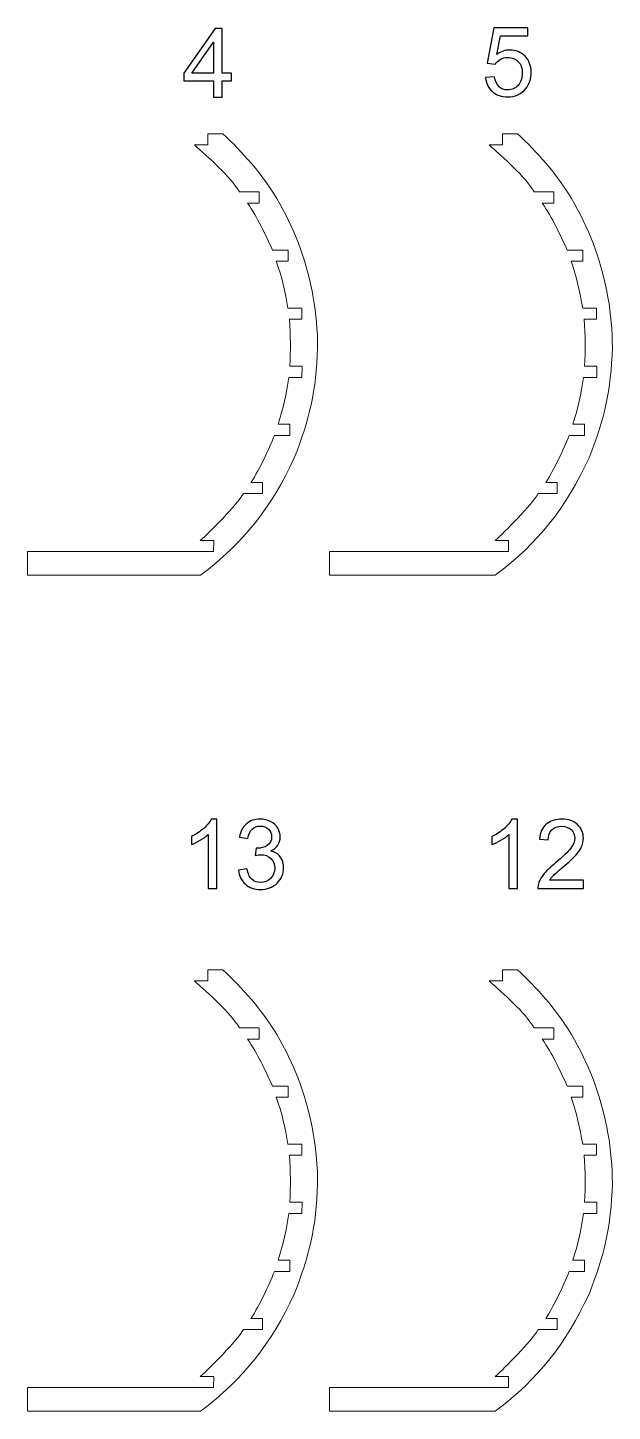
# Model space of a CAD drawing. Header units: millimetres. Extents: x 467 to 1359, y -935 to 982.
# Drawn here: x 975.4 to 1133.5, y -488.8 to -114.9 of the extents above; entities that cross this region are included whole.
import ezdxf

# ---------------------------------------------------------------- set-up
doc = ezdxf.new("R2010")
doc.units = ezdxf.units.MM
doc.header["$MEASUREMENT"] = 0
doc.layers.add('layer 1', color=7, linetype='Continuous')

msp = doc.modelspace()

# ---------------------------------------------------------------- linework, layer by layer
at = {"layer": 'layer 1', "color": 242}
for points, knots in [([(1025.6963, -133.7099), (1025.6963, -133.7099), (1025.6963, -129.2614), (1025.6963, -129.2614), (1025.6963, -129.2614), (1025.6963, -129.2614), (1017.6058, -129.2614), (1017.6058, -129.2614), (1017.6058, -129.2614), (1017.6058, -129.2614), (1017.6058, -127.1542), (1017.6058, -127.1542), (1017.6058, -127.1542), (1017.6058, -127.1542), (1026.1126, -115.0834), (1026.1126, -115.0834), (1026.1126, -115.0834), (1026.1126, -115.0834), (1027.9856, -115.0834), (1027.9856, -115.0834), (1027.9856, -115.0834), (1027.9856, -115.0834), (1027.9856, -127.1542), (1027.9856, -127.1542), (1027.9856, -127.1542), (1027.9856, -127.1542), (1030.5091, -127.1542), (1030.5091, -127.1542), (1030.5091, -127.1542), (1030.5091, -127.1542), (1030.5091, -129.2614), (1030.5091, -129.2614), (1030.5091, -129.2614), (1030.5091, -129.2614), (1027.9856, -129.2614), (1027.9856, -129.2614), (1027.9856, -129.2614), (1027.9856, -129.2614), (1027.9856, -133.7099), (1027.9856, -133.7099), (1027.9856, -133.7099), (1027.9856, -133.7099), (1025.6963, -133.7099), (1025.6963, -133.7099)], [0, 0, 0, 0, 0.08333333, 0.08333333, 0.08333333, 0.08333333, 0.16666667, 0.16666667, 0.16666667, 0.16666667, 0.25, 0.25, 0.25, 0.25, 0.33333333, 0.33333333, 0.33333333, 0.33333333, 0.41666667, 0.41666667, 0.41666667, 0.41666667, 0.5, 0.5, 0.5, 0.5, 0.58333333, 0.58333333, 0.58333333, 0.58333333, 0.66666667, 0.66666667, 0.66666667, 0.66666667, 0.75, 0.75, 0.75, 0.75, 0.83333333, 0.83333333, 0.83333333, 0.83333333, 1, 1, 1, 1]), ([(1099.2439, -128.396), (1099.2439, -128.396), (1101.6373, -128.2139), (1101.6373, -128.2139), (1101.6373, -128.2139), (1101.815, -129.3803), (1102.2269, -130.2561), (1102.8686, -130.8458), (1102.8686, -130.8458), (1103.5103, -131.4311), (1104.2951, -131.7259), (1105.2186, -131.7259), (1105.2186, -131.7259), (1106.3329, -131.7259), (1107.2651, -131.3097), (1108.0239, -130.4815), (1108.0239, -130.4815), (1108.7783, -129.6491), (1109.1555, -128.5478), (1109.1555, -127.1777), (1109.1555, -127.1777), (1109.1555, -125.8726), (1108.7956, -124.845), (1108.0716, -124.0906), (1108.0716, -124.0906), (1107.3475, -123.3362), (1106.3893, -122.959), (1105.1969, -122.959), (1105.1969, -122.959), (1104.4555, -122.959), (1103.7922, -123.1281), (1103.2025, -123.4663), (1103.2025, -123.4663), (1102.6172, -123.8044), (1102.1576, -124.2424), (1101.8194, -124.78), (1101.8194, -124.78), (1101.8194, -124.78), (1099.6602, -124.4678), (1099.6602, -124.4678), (1099.6602, -124.4678), (1099.6602, -124.4678), (1101.4552, -114.8944), (1101.4552, -114.8944), (1101.4552, -114.8944), (1101.4552, -114.8944), (1110.6904, -114.8944), (1110.6904, -114.8944), (1110.6904, -114.8944), (1110.6904, -114.8944), (1110.6904, -117.0796), (1110.6904, -117.0796), (1110.6904, -117.0796), (1110.6904, -117.0796), (1103.2805, -117.0796), (1103.2805, -117.0796), (1103.2805, -117.0796), (1103.2805, -117.0796), (1102.2876, -122.1048), (1102.2876, -122.1048), (1102.2876, -122.1048), (1103.4019, -121.32), (1104.5726, -120.9298), (1105.7953, -120.9298), (1105.7953, -120.9298), (1107.4169, -120.9298), (1108.787, -121.4935), (1109.9013, -122.6208), (1109.9013, -122.6208), (1111.0156, -123.7481), (1111.5749, -125.1962), (1111.5749, -126.9652), (1111.5749, -126.9652), (1111.5749, -128.6518), (1111.0849, -130.1087), (1110.1051, -131.3357), (1110.1051, -131.3357), (1108.9127, -132.8446), (1107.2825, -133.599), (1105.2186, -133.599), (1105.2186, -133.599), (1103.5277, -133.599), (1102.1489, -133.122), (1101.078, -132.1725), (1101.078, -132.1725), (1100.007, -131.223), (1099.3957, -129.9656), (1099.2439, -128.396)], [0, 0, 0, 0, 0.04347826, 0.04347826, 0.04347826, 0.04347826, 0.08695652, 0.08695652, 0.08695652, 0.08695652, 0.13043478, 0.13043478, 0.13043478, 0.13043478, 0.17391304, 0.17391304, 0.17391304, 0.17391304, 0.2173913, 0.2173913, 0.2173913, 0.2173913, 0.26086957, 0.26086957, 0.26086957, 0.26086957, 0.30434783, 0.30434783, 0.30434783, 0.30434783, 0.34782609, 0.34782609, 0.34782609, 0.34782609, 0.39130435, 0.39130435, 0.39130435, 0.39130435, 0.43478261, 0.43478261, 0.43478261, 0.43478261, 0.47826087, 0.47826087, 0.47826087, 0.47826087, 0.52173913, 0.52173913, 0.52173913, 0.52173913, 0.56521739, 0.56521739, 0.56521739, 0.56521739, 0.60869565, 0.60869565, 0.60869565, 0.60869565, 0.65217391, 0.65217391, 0.65217391, 0.65217391, 0.69565217, 0.69565217, 0.69565217, 0.69565217, 0.73913043, 0.73913043, 0.73913043, 0.73913043, 0.7826087, 0.7826087, 0.7826087, 0.7826087, 0.82608696, 0.82608696, 0.82608696, 0.82608696, 0.86956522, 0.86956522, 0.86956522, 0.86956522, 0.91304348, 0.91304348, 0.91304348, 0.91304348, 1, 1, 1, 1]), ([(1025.6963, -127.1542), (1025.6963, -127.1542), (1025.6963, -118.7731), (1025.6963, -118.7731), (1025.6963, -118.7731), (1025.6963, -118.7731), (1019.856, -127.1542), (1019.856, -127.1542), (1019.856, -127.1542), (1019.856, -127.1542), (1025.6963, -127.1542), (1025.6963, -127.1542)], [0, 0, 0, 0, 0.25, 0.25, 0.25, 0.25, 0.5, 0.5, 0.5, 0.5, 1, 1, 1, 1]), ([(1026.5488, -347.4937), (1026.5488, -347.4937), (1024.2595, -347.4937), (1024.2595, -347.4937), (1024.2595, -347.4937), (1024.2595, -347.4937), (1024.2595, -332.9168), (1024.2595, -332.9168), (1024.2595, -332.9168), (1023.7088, -333.4458), (1022.9848, -333.9704), (1022.0916, -334.495), (1022.0916, -334.495), (1021.1984, -335.0197), (1020.392, -335.4142), (1019.6809, -335.6744), (1019.6809, -335.6744), (1019.6809, -335.6744), (1019.6809, -333.4631), (1019.6809, -333.4631), (1019.6809, -333.4631), (1020.9599, -332.8648), (1022.0786, -332.1364), (1023.0368, -331.2779), (1023.0368, -331.2779), (1023.995, -330.4237), (1024.6757, -329.5956), (1025.0746, -328.7891), (1025.0746, -328.7891), (1025.0746, -328.7891), (1026.5488, -328.7891), (1026.5488, -328.7891), (1026.5488, -328.7891), (1026.5488, -328.7891), (1026.5488, -347.4937), (1026.5488, -347.4937)], [0, 0, 0, 0, 0.1, 0.1, 0.1, 0.1, 0.2, 0.2, 0.2, 0.2, 0.3, 0.3, 0.3, 0.3, 0.4, 0.4, 0.4, 0.4, 0.5, 0.5, 0.5, 0.5, 0.6, 0.6, 0.6, 0.6, 0.7, 0.7, 0.7, 0.7, 0.8, 0.8, 0.8, 0.8, 1, 1, 1, 1]), ([(1032.4324, -342.5509), (1032.4324, -342.5509), (1034.7217, -342.2387), (1034.7217, -342.2387), (1034.7217, -342.2387), (1034.9862, -343.5395), (1035.4284, -344.476), (1036.0571, -345.0483), (1036.0571, -345.0483), (1036.6858, -345.6206), (1037.4576, -345.9068), (1038.3724, -345.9068), (1038.3724, -345.9068), (1039.4564, -345.9068), (1040.3712, -345.5339), (1041.1083, -344.7882), (1041.1083, -344.7882), (1041.8454, -344.0424), (1042.2139, -343.1189), (1042.2139, -342.0176), (1042.2139, -342.0176), (1042.2139, -340.9683), (1041.8714, -340.1012), (1041.182, -339.4161), (1041.182, -339.4161), (1040.497, -338.7354), (1039.6255, -338.3929), (1038.5632, -338.3929), (1038.5632, -338.3929), (1038.1296, -338.3929), (1037.592, -338.4796), (1036.946, -338.6487), (1036.946, -338.6487), (1036.946, -338.6487), (1037.2018, -336.6456), (1037.2018, -336.6456), (1037.2018, -336.6456), (1037.3535, -336.6629), (1037.4793, -336.6716), (1037.5703, -336.6716), (1037.5703, -336.6716), (1038.5502, -336.6716), (1039.426, -336.4158), (1040.2108, -335.9085), (1040.2108, -335.9085), (1040.9913, -335.4012), (1041.3815, -334.6208), (1041.3815, -333.5672), (1041.3815, -333.5672), (1041.3815, -332.7304), (1041.0953, -332.0366), (1040.5273, -331.486), (1040.5273, -331.486), (1039.9593, -330.9353), (1039.2266, -330.6622), (1038.3291, -330.6622), (1038.3291, -330.6622), (1037.4359, -330.6622), (1036.6945, -330.944), (1036.1005, -331.5077), (1036.1005, -331.5077), (1035.5065, -332.0713), (1035.1249, -332.9168), (1034.9558, -334.0441), (1034.9558, -334.0441), (1034.9558, -334.0441), (1032.6665, -333.6279), (1032.6665, -333.6279), (1032.6665, -333.6279), (1032.9484, -332.093), (1033.5814, -330.9007), (1034.5743, -330.0552), (1034.5743, -330.0552), (1035.5629, -329.2097), (1036.7986, -328.7891), (1038.2727, -328.7891), (1038.2727, -328.7891), (1039.2873, -328.7891), (1040.2238, -329.0059), (1041.078, -329.4438), (1041.078, -329.4438), (1041.9365, -329.8774), (1042.5912, -330.4714), (1043.0421, -331.2215), (1043.0421, -331.2215), (1043.4973, -331.9759), (1043.7228, -332.7737), (1043.7228, -333.6192), (1043.7228, -333.6192), (1043.7228, -334.4213), (1043.506, -335.1497), (1043.0768, -335.8088), (1043.0768, -335.8088), (1042.6432, -336.4678), (1042.0015, -336.9924), (1041.156, -337.3827), (1041.156, -337.3827), (1042.2573, -337.6341), (1043.1115, -338.1631), (1043.7228, -338.9652), (1043.7228, -338.9652), (1044.3298, -339.763), (1044.6333, -340.7689), (1044.6333, -341.9699), (1044.6333, -341.9699), (1044.6333, -343.5958), (1044.0393, -344.9789), (1042.8556, -346.1106), (1042.8556, -346.1106), (1041.6676, -347.2422), (1040.1675, -347.8059), (1038.3551, -347.8059), (1038.3551, -347.8059), (1036.7205, -347.8059), (1035.3634, -347.3159), (1034.2838, -346.3404), (1034.2838, -346.3404), (1033.1999, -345.3648), (1032.5842, -344.1031), (1032.4324, -342.5509)], [0, 0, 0, 0, 0.03225806, 0.03225806, 0.03225806, 0.03225806, 0.06451613, 0.06451613, 0.06451613, 0.06451613, 0.09677419, 0.09677419, 0.09677419, 0.09677419, 0.12903226, 0.12903226, 0.12903226, 0.12903226, 0.16129032, 0.16129032, 0.16129032, 0.16129032, 0.19354839, 0.19354839, 0.19354839, 0.19354839, 0.22580645, 0.22580645, 0.22580645, 0.22580645, 0.25806452, 0.25806452, 0.25806452, 0.25806452, 0.29032258, 0.29032258, 0.29032258, 0.29032258, 0.32258065, 0.32258065, 0.32258065, 0.32258065, 0.35483871, 0.35483871, 0.35483871, 0.35483871, 0.38709677, 0.38709677, 0.38709677, 0.38709677, 0.41935484, 0.41935484, 0.41935484, 0.41935484, 0.4516129, 0.4516129, 0.4516129, 0.4516129, 0.48387097, 0.48387097, 0.48387097, 0.48387097, 0.51612903, 0.51612903, 0.51612903, 0.51612903, 0.5483871, 0.5483871, 0.5483871, 0.5483871, 0.58064516, 0.58064516, 0.58064516, 0.58064516, 0.61290323, 0.61290323, 0.61290323, 0.61290323, 0.64516129, 0.64516129, 0.64516129, 0.64516129, 0.67741935, 0.67741935, 0.67741935, 0.67741935, 0.70967742, 0.70967742, 0.70967742, 0.70967742, 0.74193548, 0.74193548, 0.74193548, 0.74193548, 0.77419355, 0.77419355, 0.77419355, 0.77419355, 0.80645161, 0.80645161, 0.80645161, 0.80645161, 0.83870968, 0.83870968, 0.83870968, 0.83870968, 0.87096774, 0.87096774, 0.87096774, 0.87096774, 0.90322581, 0.90322581, 0.90322581, 0.90322581, 0.93548387, 0.93548387, 0.93548387, 0.93548387, 1, 1, 1, 1]), ([(1107.8288, -347.4937), (1107.8288, -347.4937), (1105.5395, -347.4937), (1105.5395, -347.4937), (1105.5395, -347.4937), (1105.5395, -347.4937), (1105.5395, -332.9168), (1105.5395, -332.9168), (1105.5395, -332.9168), (1104.9888, -333.4458), (1104.2648, -333.9704), (1103.3716, -334.495), (1103.3716, -334.495), (1102.4784, -335.0197), (1101.672, -335.4142), (1100.9609, -335.6744), (1100.9609, -335.6744), (1100.9609, -335.6744), (1100.9609, -333.4631), (1100.9609, -333.4631), (1100.9609, -333.4631), (1102.2399, -332.8648), (1103.3586, -332.1364), (1104.3168, -331.2779), (1104.3168, -331.2779), (1105.275, -330.4237), (1105.9557, -329.5956), (1106.3546, -328.7891), (1106.3546, -328.7891), (1106.3546, -328.7891), (1107.8288, -328.7891), (1107.8288, -328.7891), (1107.8288, -328.7891), (1107.8288, -328.7891), (1107.8288, -347.4937), (1107.8288, -347.4937)], [0, 0, 0, 0, 0.1, 0.1, 0.1, 0.1, 0.2, 0.2, 0.2, 0.2, 0.3, 0.3, 0.3, 0.3, 0.4, 0.4, 0.4, 0.4, 0.5, 0.5, 0.5, 0.5, 0.6, 0.6, 0.6, 0.6, 0.7, 0.7, 0.7, 0.7, 0.8, 0.8, 0.8, 0.8, 1, 1, 1, 1]), ([(1125.7052, -345.3085), (1125.7052, -345.3085), (1125.7052, -347.4937), (1125.7052, -347.4937), (1125.7052, -347.4937), (1125.7052, -347.4937), (1113.3742, -347.4937), (1113.3742, -347.4937), (1113.3742, -347.4937), (1113.3569, -346.9431), (1113.4479, -346.4141), (1113.643, -345.9025), (1113.643, -345.9025), (1113.9596, -345.0657), (1114.4668, -344.2375), (1115.1649, -343.4267), (1115.1649, -343.4267), (1115.863, -342.6159), (1116.8602, -341.6794), (1118.1566, -340.6171), (1118.1566, -340.6171), (1120.1727, -338.9565), (1121.5428, -337.6428), (1122.2582, -336.6716), (1122.2582, -336.6716), (1122.978, -335.7004), (1123.3379, -334.7812), (1123.3379, -333.914), (1123.3379, -333.914), (1123.3379, -333.0078), (1123.0127, -332.2448), (1122.3623, -331.6204), (1122.3623, -331.6204), (1121.7119, -331.0004), (1120.8621, -330.6882), (1119.8172, -330.6882), (1119.8172, -330.6882), (1118.7116, -330.6882), (1117.8271, -331.0177), (1117.1637, -331.6768), (1117.1637, -331.6768), (1116.5003, -332.3315), (1116.1665, -333.242), (1116.1578, -334.4083), (1116.1578, -334.4083), (1116.1578, -334.4083), (1113.8165, -334.1742), (1113.8165, -334.1742), (1113.8165, -334.1742), (1113.9769, -332.4225), (1114.5839, -331.0871), (1115.6332, -330.1679), (1115.6332, -330.1679), (1116.6868, -329.2487), (1118.0959, -328.7891), (1119.8692, -328.7891), (1119.8692, -328.7891), (1121.6556, -328.7891), (1123.0734, -329.2834), (1124.114, -330.2763), (1124.114, -330.2763), (1125.1589, -331.2692), (1125.6792, -332.5006), (1125.6792, -333.9661), (1125.6792, -333.9661), (1125.6792, -334.7118), (1125.5274, -335.4446), (1125.2196, -336.1643), (1125.2196, -336.1643), (1124.9161, -336.8884), (1124.4088, -337.6471), (1123.7021, -338.4449), (1123.7021, -338.4449), (1122.991, -339.2384), (1121.816, -340.3353), (1120.1771, -341.7228), (1120.1771, -341.7228), (1118.8026, -342.8761), (1117.9181, -343.6565), (1117.5279, -344.0684), (1117.5279, -344.0684), (1117.1377, -344.4803), (1116.8168, -344.8922), (1116.561, -345.3085), (1116.561, -345.3085), (1116.561, -345.3085), (1125.7052, -345.3085), (1125.7052, -345.3085)], [0, 0, 0, 0, 0.04347826, 0.04347826, 0.04347826, 0.04347826, 0.08695652, 0.08695652, 0.08695652, 0.08695652, 0.13043478, 0.13043478, 0.13043478, 0.13043478, 0.17391304, 0.17391304, 0.17391304, 0.17391304, 0.2173913, 0.2173913, 0.2173913, 0.2173913, 0.26086957, 0.26086957, 0.26086957, 0.26086957, 0.30434783, 0.30434783, 0.30434783, 0.30434783, 0.34782609, 0.34782609, 0.34782609, 0.34782609, 0.39130435, 0.39130435, 0.39130435, 0.39130435, 0.43478261, 0.43478261, 0.43478261, 0.43478261, 0.47826087, 0.47826087, 0.47826087, 0.47826087, 0.52173913, 0.52173913, 0.52173913, 0.52173913, 0.56521739, 0.56521739, 0.56521739, 0.56521739, 0.60869565, 0.60869565, 0.60869565, 0.60869565, 0.65217391, 0.65217391, 0.65217391, 0.65217391, 0.69565217, 0.69565217, 0.69565217, 0.69565217, 0.73913043, 0.73913043, 0.73913043, 0.73913043, 0.7826087, 0.7826087, 0.7826087, 0.7826087, 0.82608696, 0.82608696, 0.82608696, 0.82608696, 0.86956522, 0.86956522, 0.86956522, 0.86956522, 0.91304348, 0.91304348, 0.91304348, 0.91304348, 1, 1, 1, 1])]:
    msp.add_open_spline(points, degree=3, knots=knots, dxfattribs=at)
at = {"layer": 'layer 1', "color": 2, "lineweight": 9}
for points in [[(975.4202, -262.8946), (980.8237, -262.8946), (1022.1139, -262.8946), (1022.1139, -262.8946), (1022.1139, -262.8946), (1033.9697, -254.0016), (1041.2634, -244.6032), (1047.5139, -231.187), (1047.5139, -231.187), (1051.6239, -220.8445), (1053.4643, -213.0865), (1053.8216, -201.2997), (1053.8216, -201.2997), (1053.8216, -192.252), (1052.227, -183.2299), (1049.2072, -174.6932), (1049.2072, -174.6932), (1046.2258, -166.3874), (1041.6899, -158.2743), (1035.9146, -151.6004), (1035.9146, -151.6004), (1033.3527, -148.6426), (1030.8772, -146.0399), (1028.1679, -143.5917), (1028.1679, -143.5917), (1028.1679, -143.5917), (1024.1247, -143.5917), (1024.1247, -143.5917), (1024.1247, -143.5917), (1024.1247, -143.5917), (1024.1247, -146.5917), (1024.1247, -146.5917), (1024.1247, -146.5917), (1022.89, -146.5917), (1021.7577, -146.5917), (1020.523, -146.5917), (1020.523, -146.5917), (1024.2192, -149.9323), (1030.2887, -155.1418), (1032.7138, -159.2973), (1032.7138, -159.2973), (1032.7138, -159.2973), (1038.0101, -159.2973), (1038.0101, -159.2973), (1038.0101, -159.2973), (1038.0101, -159.2973), (1038.0101, -162.2973), (1038.0101, -162.2973), (1038.0101, -162.2973), (1036.9447, -162.2973), (1035.9411, -162.2973), (1034.8757, -162.2973), (1034.8757, -162.2973), (1037.6647, -166.4559), (1039.5477, -170.4492), (1041.6084, -174.9896), (1041.6084, -174.9896), (1041.6084, -174.9896), (1045.8206, -174.9924), (1045.8206, -174.9924), (1045.8206, -174.9924), (1045.8206, -174.9924), (1045.8206, -177.9924), (1045.8206, -177.9924), (1045.8206, -177.9924), (1044.7552, -177.9924), (1043.7251, -177.9924), (1042.6597, -177.9924), (1042.6597, -177.9924), (1044.145, -182.3054), (1045.0884, -186.1944), (1045.8041, -190.6981), (1045.8041, -190.6981), (1045.8041, -190.6981), (1049.5247, -190.6981), (1049.5247, -190.6981), (1049.5247, -190.6981), (1049.5247, -190.6981), (1049.5247, -193.6981), (1049.5247, -193.6981), (1049.5247, -193.6981), (1048.424, -193.6981), (1047.3297, -193.6981), (1046.229, -193.6981), (1046.229, -193.6981), (1046.5159, -198.3329), (1046.5411, -201.7556), (1046.3077, -206.3932), (1046.3077, -206.3932), (1046.3077, -206.3932), (1049.6094, -206.3932), (1049.6094, -206.3932), (1049.6094, -206.3932), (1049.6094, -206.3932), (1049.5961, -209.3932), (1049.5961, -209.3932), (1049.5961, -209.3932), (1048.3967, -209.3932), (1047.1979, -209.3932), (1045.9985, -209.3932), (1045.9985, -209.3932), (1045.3878, -213.9065), (1044.5824, -217.7643), (1043.1112, -222.0854), (1043.1112, -222.0854), (1043.1112, -222.0854), (1046.3074, -222.0882), (1046.3074, -222.0882), (1046.3074, -222.0882), (1046.3074, -222.0882), (1046.3074, -225.0882), (1046.3074, -225.0882), (1046.3074, -225.0882), (1046.3074, -225.0882), (1042.1775, -225.0882), (1042.1775, -225.0882), (1042.1775, -225.0882), (1040.408, -229.1742), (1038.2662, -234.1043), (1035.8087, -237.791), (1035.8087, -237.791), (1035.8087, -237.791), (1038.9202, -237.7938), (1038.9202, -237.7938), (1038.9202, -237.7938), (1038.9202, -237.7938), (1038.907, -240.7938), (1038.907, -240.7938), (1038.907, -240.7938), (1037.2066, -240.7938), (1035.459, -240.7938), (1033.7586, -240.7938), (1033.7586, -240.7938), (1031.9964, -243.853), (1024.7254, -251.2119), (1022.1057, -253.4995), (1022.1057, -253.4995), (1022.1057, -253.4995), (1025.7221, -253.4995), (1025.7221, -253.4995), (1025.7221, -253.4995), (1025.7221, -253.4995), (1025.7122, -256.4995), (1025.7122, -256.4995), (1025.7122, -256.4995), (1008.9482, -256.4995), (992.1842, -256.4995), (975.4202, -256.4995), (975.4202, -256.4995), (975.4202, -258.6655), (975.4202, -260.7286), (975.4202, -262.8946)], [(975.4202, -488.8291), (980.8237, -488.8291), (1022.1139, -488.8291), (1022.1139, -488.8291), (1022.1139, -488.8291), (1033.9697, -479.9361), (1041.2634, -470.5377), (1047.5139, -457.1215), (1047.5139, -457.1215), (1051.6239, -446.779), (1053.4643, -439.021), (1053.8216, -427.2342), (1053.8216, -427.2342), (1053.8216, -418.1865), (1052.227, -409.1644), (1049.2072, -400.6277), (1049.2072, -400.6277), (1046.2258, -392.3219), (1041.6899, -384.2088), (1035.9146, -377.5349), (1035.9146, -377.5349), (1033.3527, -374.5771), (1030.8772, -371.9744), (1028.1679, -369.5262), (1028.1679, -369.5262), (1028.1679, -369.5262), (1024.1247, -369.5262), (1024.1247, -369.5262), (1024.1247, -369.5262), (1024.1247, -369.5262), (1024.1247, -372.5262), (1024.1247, -372.5262), (1024.1247, -372.5262), (1022.89, -372.5262), (1021.7577, -372.5262), (1020.523, -372.5262), (1020.523, -372.5262), (1024.2192, -375.8668), (1030.2887, -381.0763), (1032.7138, -385.2318), (1032.7138, -385.2318), (1032.7138, -385.2318), (1038.0101, -385.2318), (1038.0101, -385.2318), (1038.0101, -385.2318), (1038.0101, -385.2318), (1038.0101, -388.2318), (1038.0101, -388.2318), (1038.0101, -388.2318), (1036.9447, -388.2318), (1035.9411, -388.2318), (1034.8757, -388.2318), (1034.8757, -388.2318), (1037.6647, -392.3904), (1039.5477, -396.3837), (1041.6084, -400.9241), (1041.6084, -400.9241), (1041.6084, -400.9241), (1045.8206, -400.9269), (1045.8206, -400.9269), (1045.8206, -400.9269), (1045.8206, -400.9269), (1045.8206, -403.9269), (1045.8206, -403.9269), (1045.8206, -403.9269), (1044.7552, -403.9269), (1043.7251, -403.9269), (1042.6597, -403.9269), (1042.6597, -403.9269), (1044.145, -408.2399), (1045.0884, -412.1289), (1045.8041, -416.6326), (1045.8041, -416.6326), (1045.8041, -416.6326), (1049.5247, -416.6326), (1049.5247, -416.6326), (1049.5247, -416.6326), (1049.5247, -416.6326), (1049.5247, -419.6326), (1049.5247, -419.6326), (1049.5247, -419.6326), (1048.424, -419.6326), (1047.3297, -419.6326), (1046.229, -419.6326), (1046.229, -419.6326), (1046.5159, -424.2674), (1046.5411, -427.6901), (1046.3077, -432.3277), (1046.3077, -432.3277), (1046.3077, -432.3277), (1049.6094, -432.3277), (1049.6094, -432.3277), (1049.6094, -432.3277), (1049.6094, -432.3277), (1049.5961, -435.3277), (1049.5961, -435.3277), (1049.5961, -435.3277), (1048.3967, -435.3277), (1047.1979, -435.3277), (1045.9985, -435.3277), (1045.9985, -435.3277), (1045.3878, -439.841), (1044.5824, -443.6988), (1043.1112, -448.0199), (1043.1112, -448.0199), (1043.1112, -448.0199), (1046.3074, -448.0227), (1046.3074, -448.0227), (1046.3074, -448.0227), (1046.3074, -448.0227), (1046.3074, -451.0227), (1046.3074, -451.0227), (1046.3074, -451.0227), (1046.3074, -451.0227), (1042.1775, -451.0227), (1042.1775, -451.0227), (1042.1775, -451.0227), (1040.408, -455.1087), (1038.2662, -460.0388), (1035.8087, -463.7255), (1035.8087, -463.7255), (1035.8087, -463.7255), (1038.9202, -463.7283), (1038.9202, -463.7283), (1038.9202, -463.7283), (1038.9202, -463.7283), (1038.907, -466.7283), (1038.907, -466.7283), (1038.907, -466.7283), (1037.2066, -466.7283), (1035.459, -466.7283), (1033.7586, -466.7283), (1033.7586, -466.7283), (1031.9964, -469.7875), (1024.7254, -477.1464), (1022.1057, -479.434), (1022.1057, -479.434), (1022.1057, -479.434), (1025.7221, -479.434), (1025.7221, -479.434), (1025.7221, -479.434), (1025.7221, -479.434), (1025.7122, -482.434), (1025.7122, -482.434), (1025.7122, -482.434), (1008.9482, -482.434), (992.1842, -482.434), (975.4202, -482.434), (975.4202, -482.434), (975.4202, -484.6), (975.4202, -486.6631), (975.4202, -488.8291)]]:
    msp.add_open_spline(points, degree=3, knots=[0, 0, 0, 0, 0.02564103, 0.02564103, 0.02564103, 0.02564103, 0.05128205, 0.05128205, 0.05128205, 0.05128205, 0.07692308, 0.07692308, 0.07692308, 0.07692308, 0.1025641, 0.1025641, 0.1025641, 0.1025641, 0.12820513, 0.12820513, 0.12820513, 0.12820513, 0.15384615, 0.15384615, 0.15384615, 0.15384615, 0.17948718, 0.17948718, 0.17948718, 0.17948718, 0.20512821, 0.20512821, 0.20512821, 0.20512821, 0.23076923, 0.23076923, 0.23076923, 0.23076923, 0.25641026, 0.25641026, 0.25641026, 0.25641026, 0.28205128, 0.28205128, 0.28205128, 0.28205128, 0.30769231, 0.30769231, 0.30769231, 0.30769231, 0.33333333, 0.33333333, 0.33333333, 0.33333333, 0.35897436, 0.35897436, 0.35897436, 0.35897436, 0.38461538, 0.38461538, 0.38461538, 0.38461538, 0.41025641, 0.41025641, 0.41025641, 0.41025641, 0.43589744, 0.43589744, 0.43589744, 0.43589744, 0.46153846, 0.46153846, 0.46153846, 0.46153846, 0.48717949, 0.48717949, 0.48717949, 0.48717949, 0.51282051, 0.51282051, 0.51282051, 0.51282051, 0.53846154, 0.53846154, 0.53846154, 0.53846154, 0.56410256, 0.56410256, 0.56410256, 0.56410256, 0.58974359, 0.58974359, 0.58974359, 0.58974359, 0.61538462, 0.61538462, 0.61538462, 0.61538462, 0.64102564, 0.64102564, 0.64102564, 0.64102564, 0.66666667, 0.66666667, 0.66666667, 0.66666667, 0.69230769, 0.69230769, 0.69230769, 0.69230769, 0.71794872, 0.71794872, 0.71794872, 0.71794872, 0.74358974, 0.74358974, 0.74358974, 0.74358974, 0.76923077, 0.76923077, 0.76923077, 0.76923077, 0.79487179, 0.79487179, 0.79487179, 0.79487179, 0.82051282, 0.82051282, 0.82051282, 0.82051282, 0.84615385, 0.84615385, 0.84615385, 0.84615385, 0.87179487, 0.87179487, 0.87179487, 0.87179487, 0.8974359, 0.8974359, 0.8974359, 0.8974359, 0.92307692, 0.92307692, 0.92307692, 0.92307692, 0.94871795, 0.94871795, 0.94871795, 0.94871795, 1, 1, 1, 1], dxfattribs=at)
at = {"layer": 'layer 1', "color": 114, "lineweight": 9}
for points in [[(1057.0177, -262.8946), (1062.4212, -262.8946), (1101.8064, -262.8946), (1101.8064, -262.8946), (1101.8064, -262.8946), (1113.6622, -254.0016), (1120.9559, -244.6032), (1127.2064, -231.187), (1127.2064, -231.187), (1131.3164, -220.8445), (1133.1568, -213.0865), (1133.5141, -201.2997), (1133.5141, -201.2997), (1133.5141, -192.252), (1131.9195, -183.2299), (1128.8997, -174.6932), (1128.8997, -174.6932), (1125.9183, -166.3874), (1121.3824, -158.2743), (1115.6071, -151.6004), (1115.6071, -151.6004), (1113.0452, -148.6426), (1110.5697, -146.0399), (1107.8604, -143.5917), (1107.8604, -143.5917), (1107.8604, -143.5917), (1103.8172, -143.5917), (1103.8172, -143.5917), (1103.8172, -143.5917), (1103.8172, -143.5917), (1103.8172, -146.5917), (1103.8172, -146.5917), (1103.8172, -146.5917), (1102.5825, -146.5917), (1101.4502, -146.5917), (1100.2155, -146.5917), (1100.2155, -146.5917), (1103.9117, -149.9323), (1109.9812, -155.1418), (1112.4063, -159.2973), (1112.4063, -159.2973), (1112.4063, -159.2973), (1117.7026, -159.2973), (1117.7026, -159.2973), (1117.7026, -159.2973), (1117.7026, -159.2973), (1117.7026, -162.2973), (1117.7026, -162.2973), (1117.7026, -162.2973), (1116.6372, -162.2973), (1115.6336, -162.2973), (1114.5682, -162.2973), (1114.5682, -162.2973), (1117.3572, -166.4559), (1119.2402, -170.4492), (1121.3009, -174.9896), (1121.3009, -174.9896), (1121.3009, -174.9896), (1125.5131, -174.9924), (1125.5131, -174.9924), (1125.5131, -174.9924), (1125.5131, -174.9924), (1125.5131, -177.9924), (1125.5131, -177.9924), (1125.5131, -177.9924), (1124.4477, -177.9924), (1123.4176, -177.9924), (1122.3522, -177.9924), (1122.3522, -177.9924), (1123.8375, -182.3054), (1124.7809, -186.1944), (1125.4966, -190.6981), (1125.4966, -190.6981), (1125.4966, -190.6981), (1129.2172, -190.6981), (1129.2172, -190.6981), (1129.2172, -190.6981), (1129.2172, -190.6981), (1129.2172, -193.6981), (1129.2172, -193.6981), (1129.2172, -193.6981), (1128.1165, -193.6981), (1127.0222, -193.6981), (1125.9215, -193.6981), (1125.9215, -193.6981), (1126.2084, -198.3329), (1126.2336, -201.7556), (1126.0002, -206.3932), (1126.0002, -206.3932), (1126.0002, -206.3932), (1129.3019, -206.3932), (1129.3019, -206.3932), (1129.3019, -206.3932), (1129.3019, -206.3932), (1129.2886, -209.3932), (1129.2886, -209.3932), (1129.2886, -209.3932), (1128.0892, -209.3932), (1126.8904, -209.3932), (1125.691, -209.3932), (1125.691, -209.3932), (1125.0803, -213.9065), (1124.2749, -217.7643), (1122.8037, -222.0854), (1122.8037, -222.0854), (1122.8037, -222.0854), (1125.9999, -222.0882), (1125.9999, -222.0882), (1125.9999, -222.0882), (1125.9999, -222.0882), (1125.9999, -225.0882), (1125.9999, -225.0882), (1125.9999, -225.0882), (1125.9999, -225.0882), (1121.87, -225.0882), (1121.87, -225.0882), (1121.87, -225.0882), (1120.1005, -229.1742), (1117.9587, -234.1043), (1115.5012, -237.791), (1115.5012, -237.791), (1115.5012, -237.791), (1118.6127, -237.7938), (1118.6127, -237.7938), (1118.6127, -237.7938), (1118.6127, -237.7938), (1118.5995, -240.7938), (1118.5995, -240.7938), (1118.5995, -240.7938), (1116.8991, -240.7938), (1115.1515, -240.7938), (1113.4511, -240.7938), (1113.4511, -240.7938), (1111.6889, -243.853), (1104.4179, -251.2119), (1101.7982, -253.4995), (1101.7982, -253.4995), (1101.7982, -253.4995), (1105.4146, -253.4995), (1105.4146, -253.4995), (1105.4146, -253.4995), (1105.4146, -253.4995), (1105.4047, -256.4995), (1105.4047, -256.4995), (1105.4047, -256.4995), (1088.6407, -256.4995), (1073.7817, -256.4995), (1057.0177, -256.4995), (1057.0177, -256.4995), (1057.0177, -258.6655), (1057.0177, -260.7286), (1057.0177, -262.8946)], [(1057.0177, -488.8291), (1062.4212, -488.8291), (1101.8064, -488.8291), (1101.8064, -488.8291), (1101.8064, -488.8291), (1113.6622, -479.9361), (1120.9559, -470.5377), (1127.2064, -457.1215), (1127.2064, -457.1215), (1131.3164, -446.779), (1133.1568, -439.021), (1133.5141, -427.2342), (1133.5141, -427.2342), (1133.5141, -418.1865), (1131.9195, -409.1644), (1128.8997, -400.6277), (1128.8997, -400.6277), (1125.9183, -392.3219), (1121.3824, -384.2088), (1115.6071, -377.5349), (1115.6071, -377.5349), (1113.0452, -374.5771), (1110.5697, -371.9744), (1107.8604, -369.5262), (1107.8604, -369.5262), (1107.8604, -369.5262), (1103.8172, -369.5262), (1103.8172, -369.5262), (1103.8172, -369.5262), (1103.8172, -369.5262), (1103.8172, -372.5262), (1103.8172, -372.5262), (1103.8172, -372.5262), (1102.5825, -372.5262), (1101.4502, -372.5262), (1100.2155, -372.5262), (1100.2155, -372.5262), (1103.9117, -375.8668), (1109.9812, -381.0763), (1112.4063, -385.2318), (1112.4063, -385.2318), (1112.4063, -385.2318), (1117.7026, -385.2318), (1117.7026, -385.2318), (1117.7026, -385.2318), (1117.7026, -385.2318), (1117.7026, -388.2318), (1117.7026, -388.2318), (1117.7026, -388.2318), (1116.6372, -388.2318), (1115.6336, -388.2318), (1114.5682, -388.2318), (1114.5682, -388.2318), (1117.3572, -392.3904), (1119.2402, -396.3837), (1121.3009, -400.9241), (1121.3009, -400.9241), (1121.3009, -400.9241), (1125.5131, -400.9269), (1125.5131, -400.9269), (1125.5131, -400.9269), (1125.5131, -400.9269), (1125.5131, -403.9269), (1125.5131, -403.9269), (1125.5131, -403.9269), (1124.4477, -403.9269), (1123.4176, -403.9269), (1122.3522, -403.9269), (1122.3522, -403.9269), (1123.8375, -408.2399), (1124.7809, -412.1289), (1125.4966, -416.6326), (1125.4966, -416.6326), (1125.4966, -416.6326), (1129.2172, -416.6326), (1129.2172, -416.6326), (1129.2172, -416.6326), (1129.2172, -416.6326), (1129.2172, -419.6326), (1129.2172, -419.6326), (1129.2172, -419.6326), (1128.1165, -419.6326), (1127.0222, -419.6326), (1125.9215, -419.6326), (1125.9215, -419.6326), (1126.2084, -424.2674), (1126.2336, -427.6901), (1126.0002, -432.3277), (1126.0002, -432.3277), (1126.0002, -432.3277), (1129.3019, -432.3277), (1129.3019, -432.3277), (1129.3019, -432.3277), (1129.3019, -432.3277), (1129.2886, -435.3277), (1129.2886, -435.3277), (1129.2886, -435.3277), (1128.0892, -435.3277), (1126.8904, -435.3277), (1125.691, -435.3277), (1125.691, -435.3277), (1125.0803, -439.841), (1124.2749, -443.6988), (1122.8037, -448.0199), (1122.8037, -448.0199), (1122.8037, -448.0199), (1125.9999, -448.0227), (1125.9999, -448.0227), (1125.9999, -448.0227), (1125.9999, -448.0227), (1125.9999, -451.0227), (1125.9999, -451.0227), (1125.9999, -451.0227), (1125.9999, -451.0227), (1121.87, -451.0227), (1121.87, -451.0227), (1121.87, -451.0227), (1120.1005, -455.1087), (1117.9587, -460.0388), (1115.5012, -463.7255), (1115.5012, -463.7255), (1115.5012, -463.7255), (1118.6127, -463.7283), (1118.6127, -463.7283), (1118.6127, -463.7283), (1118.6127, -463.7283), (1118.5995, -466.7283), (1118.5995, -466.7283), (1118.5995, -466.7283), (1116.8991, -466.7283), (1115.1515, -466.7283), (1113.4511, -466.7283), (1113.4511, -466.7283), (1111.6889, -469.7875), (1104.4179, -477.1464), (1101.7982, -479.434), (1101.7982, -479.434), (1101.7982, -479.434), (1105.4146, -479.434), (1105.4146, -479.434), (1105.4146, -479.434), (1105.4146, -479.434), (1105.4047, -482.434), (1105.4047, -482.434), (1105.4047, -482.434), (1088.6407, -482.434), (1073.7817, -482.434), (1057.0177, -482.434), (1057.0177, -482.434), (1057.0177, -484.6), (1057.0177, -486.6631), (1057.0177, -488.8291)]]:
    msp.add_open_spline(points, degree=3, knots=[0, 0, 0, 0, 0.02564103, 0.02564103, 0.02564103, 0.02564103, 0.05128205, 0.05128205, 0.05128205, 0.05128205, 0.07692308, 0.07692308, 0.07692308, 0.07692308, 0.1025641, 0.1025641, 0.1025641, 0.1025641, 0.12820513, 0.12820513, 0.12820513, 0.12820513, 0.15384615, 0.15384615, 0.15384615, 0.15384615, 0.17948718, 0.17948718, 0.17948718, 0.17948718, 0.20512821, 0.20512821, 0.20512821, 0.20512821, 0.23076923, 0.23076923, 0.23076923, 0.23076923, 0.25641026, 0.25641026, 0.25641026, 0.25641026, 0.28205128, 0.28205128, 0.28205128, 0.28205128, 0.30769231, 0.30769231, 0.30769231, 0.30769231, 0.33333333, 0.33333333, 0.33333333, 0.33333333, 0.35897436, 0.35897436, 0.35897436, 0.35897436, 0.38461538, 0.38461538, 0.38461538, 0.38461538, 0.41025641, 0.41025641, 0.41025641, 0.41025641, 0.43589744, 0.43589744, 0.43589744, 0.43589744, 0.46153846, 0.46153846, 0.46153846, 0.46153846, 0.48717949, 0.48717949, 0.48717949, 0.48717949, 0.51282051, 0.51282051, 0.51282051, 0.51282051, 0.53846154, 0.53846154, 0.53846154, 0.53846154, 0.56410256, 0.56410256, 0.56410256, 0.56410256, 0.58974359, 0.58974359, 0.58974359, 0.58974359, 0.61538462, 0.61538462, 0.61538462, 0.61538462, 0.64102564, 0.64102564, 0.64102564, 0.64102564, 0.66666667, 0.66666667, 0.66666667, 0.66666667, 0.69230769, 0.69230769, 0.69230769, 0.69230769, 0.71794872, 0.71794872, 0.71794872, 0.71794872, 0.74358974, 0.74358974, 0.74358974, 0.74358974, 0.76923077, 0.76923077, 0.76923077, 0.76923077, 0.79487179, 0.79487179, 0.79487179, 0.79487179, 0.82051282, 0.82051282, 0.82051282, 0.82051282, 0.84615385, 0.84615385, 0.84615385, 0.84615385, 0.87179487, 0.87179487, 0.87179487, 0.87179487, 0.8974359, 0.8974359, 0.8974359, 0.8974359, 0.92307692, 0.92307692, 0.92307692, 0.92307692, 0.94871795, 0.94871795, 0.94871795, 0.94871795, 1, 1, 1, 1], dxfattribs=at)

doc.saveas('drawing.dxf')
